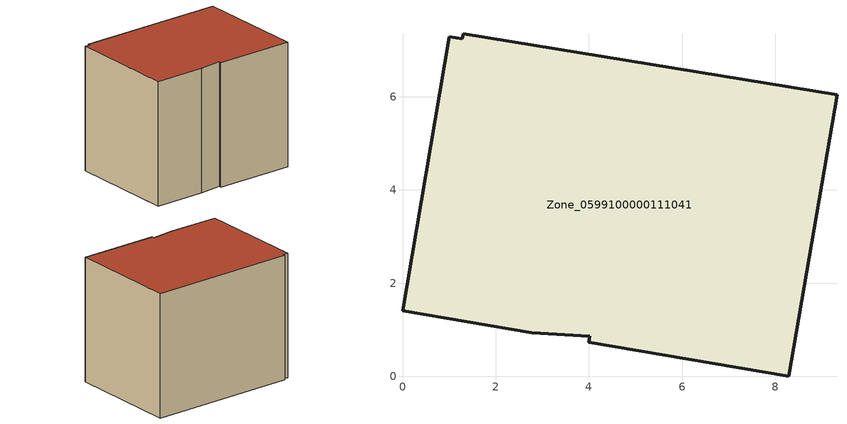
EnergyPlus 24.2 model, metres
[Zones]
Zone_0599100000111041
 floor ground (C_G): 1,7.29 1.28,7.24 1.3,7.35 9.32,6.04 8.28,0 4,0.73 4.02,0.86 2.77,0.94 0,1.41 z0
 wall outside (C_F): 8.28,0 9.32,6.04 1.3,7.35 1.28,7.24 1,7.29 0,1.41 2.77,0.94 4.02,0.86 4,0.73 8.28,0 z0:6.84
 roof outside (C_R): 1.3,7.35 1.28,7.24 1,7.29 0,1.41 2.77,0.94 4.02,0.86 4,0.73 8.28,0 9.32,6.04 z6.84
[BUILDING]
Pand.0599100000111041: North Axis=0; Terrain=City; Loads Convergence Tolerance Value=0.04; Temperature Convergence Tolerance Value=0.4; Solar Distribution=FullExterior; Maximum Number of Warmup Days=25; Minimum Number of Warmup Days=1
[Site:Location]
Rotterdam.The.Hague.AP_ZH_NLD Design_Conditions: Latitude=51.96; Longitude=4.45; Time Zone=1; Elevation=-4.5
[SITE:GROUNDTEMPERATURE:BUILDINGSURFACE]
18, 18, 18, 18, 18, 18, 18, 18, 18, 18, 18, 18
[MATERIAL] Thermal Absorptance=0.9; Solar Absorptance=0.7; Visible Absorptance=0.7
Name | Roughness | Thickness | Conductivity | Density | Specific Heat
G.TC.1946-1964 | MediumSmooth | 0.15 | 1 | 540 | 1210
F.TC.1946-1964 | Rough | 0.3 | 0.857143 | 1920 | 840
R.TC.1946-1964 | MediumRough | 0.2 | 0.235294 | 1500 | 1000
[CONSTRUCTION]
C_G: G.TC.1946-1964
C_F: F.TC.1946-1964
C_R: R.TC.1946-1964
[ZONE]
Zone_0599100000111041: Type=1; Multiplier=1; Ceiling Height=Autocalculate; Volume=Autocalculate; Floor Area=autocalculate; Part of Total Floor Area=Yes
[ZONEINFILTRATION:DESIGNFLOWRATE]
Infil_Zone_0599100000111041: Zone or ZoneList or Space or SpaceList=Zone_0599100000111041; Schedule=AlwaysOn; Design Flow Rate Calculation Method=Flow/Area; Flow Rate per Floor Area=0.003; Constant Term Coefficient=1; Temperature Term Coefficient=0; Velocity Term Coefficient=0; Velocity Squared Term Coefficient=0
[HVACTEMPLATE:ZONE:IDEALLOADSAIRSYSTEM]
Zone_0599100000111041: Maximum Heating Supply Air Temperature=50; Minimum Cooling Supply Air Temperature=13; Maximum Heating Supply Air Humidity Ratio=0.0156; Minimum Cooling Supply Air Humidity Ratio=0.0077; Heating Limit=NoLimit; Cooling Limit=NoLimit; Dehumidification Control Type=ConstantSensibleHeatRatio; Cooling Sensible Heat Ratio=0.7; Dehumidification Setpoint=60; Humidification Control Type=None; Humidification Setpoint=30; Outdoor Air Method=None; Outdoor Air Flow Rate per Person=0.00944; Outdoor Air Flow Rate per Zone Floor Area=0; Outdoor Air Flow Rate per Zone=0; Demand Controlled Ventilation Type=None; Outdoor Air Economizer Type=NoEconomizer; Heat Recovery Type=None; Sensible Heat Recovery Effectiveness=0.7; Latent Heat Recovery Effectiveness=0.65
[ZONECONTROL:THERMOSTAT]
ThermostatControl_Zone_0599100000111041: Zone or ZoneList=Zone_0599100000111041; Control Type Schedule=DualSetpointControlType; Control 1=Thermostat_Zone_0599100000111041; Temperature Difference Between Cutout And Setpoint=0
[THERMOSTATSETPOINT:DUALSETPOINT]
Thermostat_Zone_0599100000111041: Heating Setpoint Temperature Schedule=HeatingSetpoint_Zone_0599100000111041; Cooling Setpoint Temperature Schedule=CoolingSetpoint_Zone_0599100000111041
[SCHEDULE:COMPACT]
HeatingSetpoint_Zone_0599100000111041: Through: 12/31, For: AllDays, Until: 24:00, 21
CoolingSetpoint_Zone_0599100000111041: Through: 12/31, For: AllDays, Until: 24:00, 24
DualSetpointControlType: Through: 12/31, For: AllDays, Until: 24:00, 4
AlwaysOn: Through: 12/31, For: AllDays, Until: 24:00, 1
